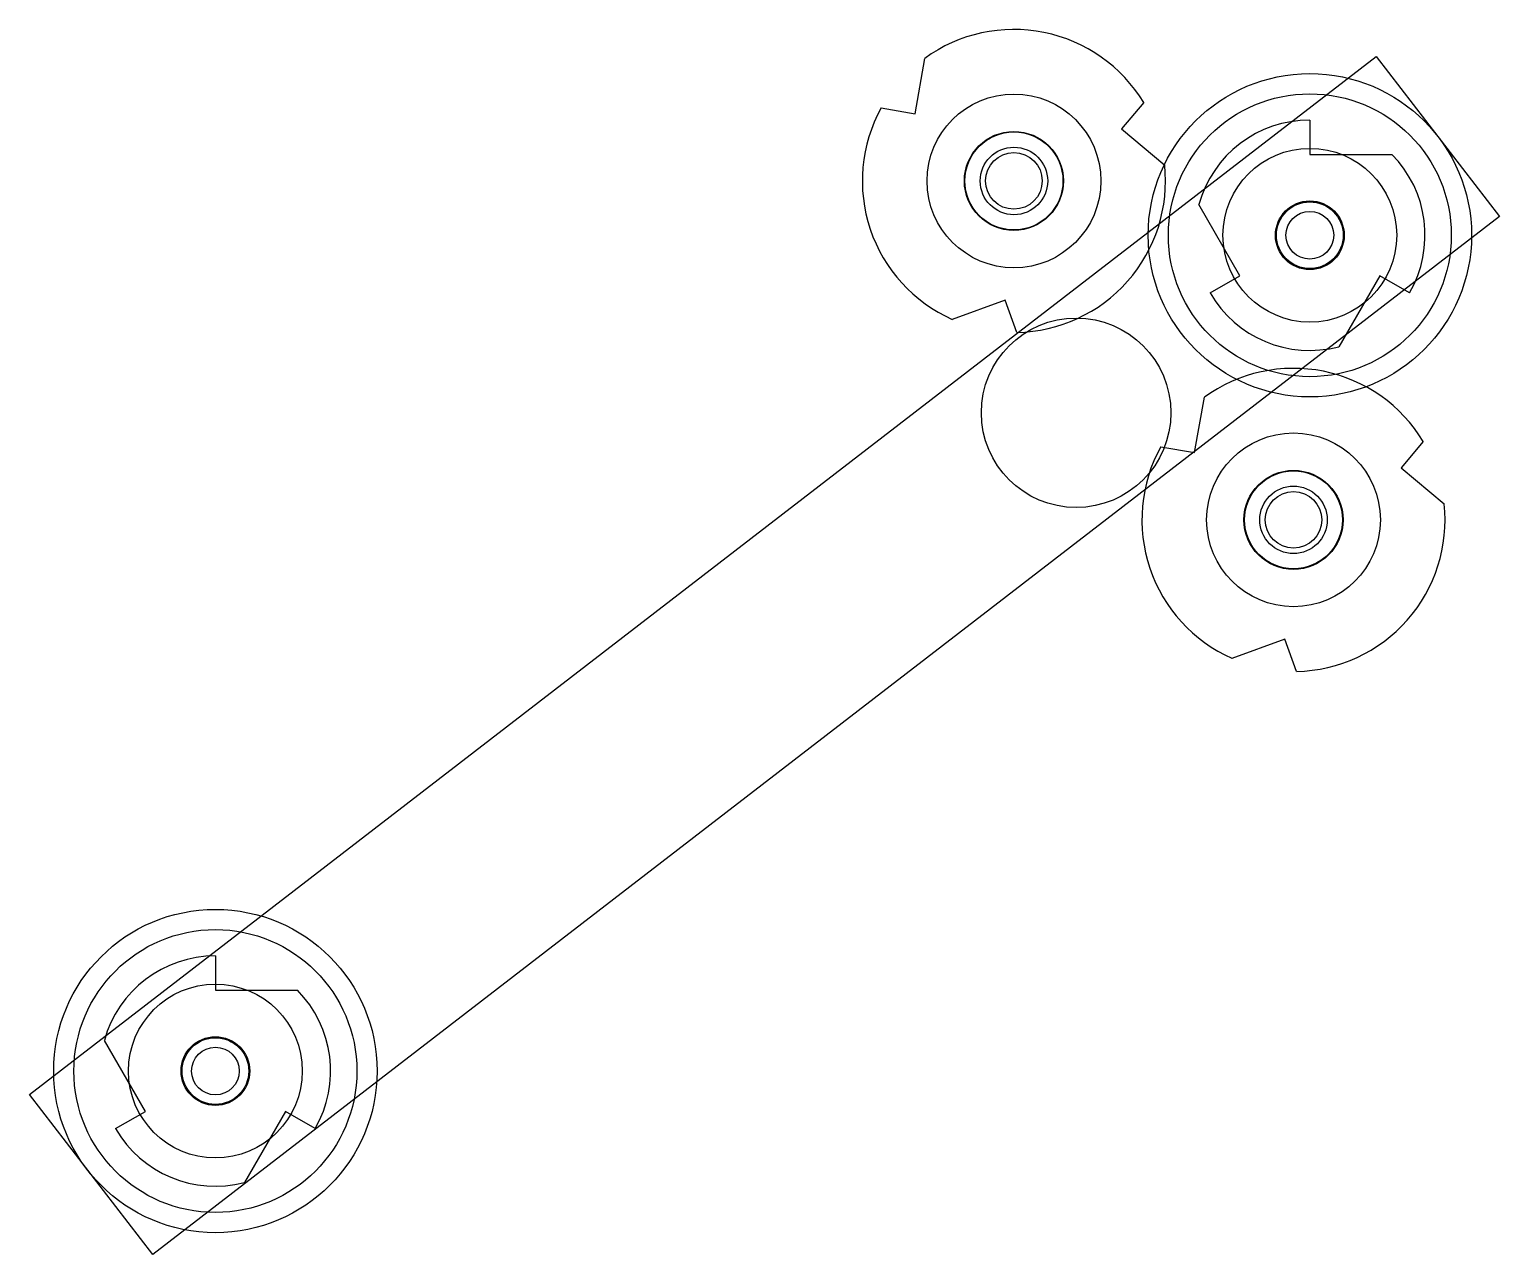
# Model space of a CAD drawing. Extents: x 1.2 to 17.1, y 24.9 to 27.9.
# Drawn here: x 1.231 to 4.867, y 24.896 to 27.928 of the extents above.
import ezdxf

# ---------------------------------------------------------------- set-up
doc = ezdxf.new("R2010")
doc.units = 0
doc.header["$LTSCALE"] = 5
doc.header["$MEASUREMENT"] = 0
for name, color, linetype in [('Z0_BOTCOMP', 4, 'Continuous'), ('Z0_CUT500', 4, 'Continuous'), ('Z0_RUBBER', 4, 'Continuous'), ('Z0_TOPCOMP', 6, 'Continuous')]:
    doc.layers.add(name, color=color, linetype=linetype)

msp = doc.modelspace()

# ---------------------------------------------------------------- linework, layer by layer
at = {"layer": 'Z0_BOTCOMP', "color": 4, "linetype": 'Continuous', "lineweight": 25}
for p, q in [((3.4214, 27.7189), (3.4456, 27.8559)), ((3.3377, 27.7337), (3.4214, 27.7189)), ((3.9871, 27.7465), (3.9324, 27.6814)), ((3.9324, 27.6814), (4.039, 27.592)), ((4.3981, 27.7032), (4.3981, 27.6182)), ((4.3981, 27.6182), (4.6011, 27.6182)), ((4.2249, 27.3182), (4.1233, 27.494)), ((4.1512, 27.2757), (4.2249, 27.3182)), ((4.5713, 27.3182), (4.4697, 27.1424)), ((4.6449, 27.2757), (4.5713, 27.3182)), ((3.6445, 27.2576), (3.5137, 27.21)), ((3.6735, 27.1777), (3.6445, 27.2576)), ((4.113, 26.8802), (4.1372, 27.0172)), ((4.0293, 26.8949), (4.113, 26.8802)), ((4.6787, 26.9078), (4.624, 26.8427)), ((4.624, 26.8427), (4.7306, 26.7532)), ((4.3361, 26.4188), (4.2053, 26.3712)), ((4.3651, 26.339), (4.3361, 26.4188)), ((1.6908, 25.635), (1.6908, 25.55)), ((1.6908, 25.55), (1.8939, 25.55)), ((1.5176, 25.25), (1.4161, 25.4258)), ((1.444, 25.2075), (1.5176, 25.25)), ((1.864, 25.25), (1.7625, 25.0742)), ((1.9376, 25.2075), (1.864, 25.25))]:
    msp.add_line(p, q, dxfattribs=at)
for centre, radius in [((3.6661, 27.5526), 0.1212), ((3.6661, 27.5526), 0.0835), ((4.3981, 27.4182), 0.085), ((4.3981, 27.4182), 0.059), ((4.3577, 26.7139), 0.1212), ((4.3577, 26.7139), 0.0835), ((1.6908, 25.35), 0.085), ((1.6908, 25.35), 0.059)]:
    msp.add_circle(centre, radius, dxfattribs=at)
for centre, radius, start, end in [((3.6661, 27.5526), 0.375, 31.1354, 126.023), ((3.6661, 27.5526), 0.375, 151.1354, -113.977), ((4.3981, 27.4182), 0.285, 90, 164.5679), ((4.3981, 27.4182), 0.285, -30, 44.5679), ((3.6661, 27.5526), 0.375, -88.8646, 6.023), ((4.3981, 27.4182), 0.285, -150, -75.4321), ((4.3577, 26.7139), 0.375, 31.1354, 126.023), ((4.3577, 26.7139), 0.375, 151.1354, -113.977), ((4.3577, 26.7139), 0.375, -88.8646, 6.023), ((1.6908, 25.35), 0.285, 90, 164.5679), ((1.6908, 25.35), 0.285, -30, 44.5679), ((1.6908, 25.35), 0.285, -150, -75.4321)]:
    msp.add_arc(centre, radius, start, end, dxfattribs=at)
at = {"layer": 'Z0_CUT500', "color": 5, "linetype": 'Continuous', "lineweight": 25}
for centre, radius in [((3.6661, 27.5526), 0.1225), ((4.3981, 27.4182), 0.0825), ((3.82, 26.9789), 0.2344), ((4.3577, 26.7139), 0.1225), ((1.6908, 25.35), 0.0825)]:
    msp.add_circle(centre, radius, dxfattribs=at)
at = {"layer": 'Z0_RUBBER', "color": 2, "linetype": 'Continuous', "lineweight": 25}
for centre, radius in [((4.3981, 27.4182), 0.4), ((3.6661, 27.5526), 0.215), ((3.6661, 27.5526), 0.07), ((4.3981, 27.4182), 0.215), ((4.3577, 26.7139), 0.215), ((4.3577, 26.7139), 0.07), ((1.6908, 25.35), 0.4), ((1.6908, 25.35), 0.215)]:
    msp.add_circle(centre, radius, dxfattribs=at)
at = {"layer": 'Z0_TOPCOMP', "color": 6, "linetype": 'Continuous', "lineweight": 25}
for p, q in [((1.2307, 25.2917), (4.5622, 27.8604)), ((4.5622, 27.8604), (4.8675, 27.4645)), ((4.8675, 27.4645), (1.536, 24.8957)), ((1.536, 24.8957), (1.2307, 25.2917))]:
    msp.add_line(p, q, dxfattribs=at)
for centre in [(4.3981, 27.4182), (1.6908, 25.35)]:
    msp.add_circle(centre, 0.35, dxfattribs=at)

doc.saveas('drawing.dxf')
